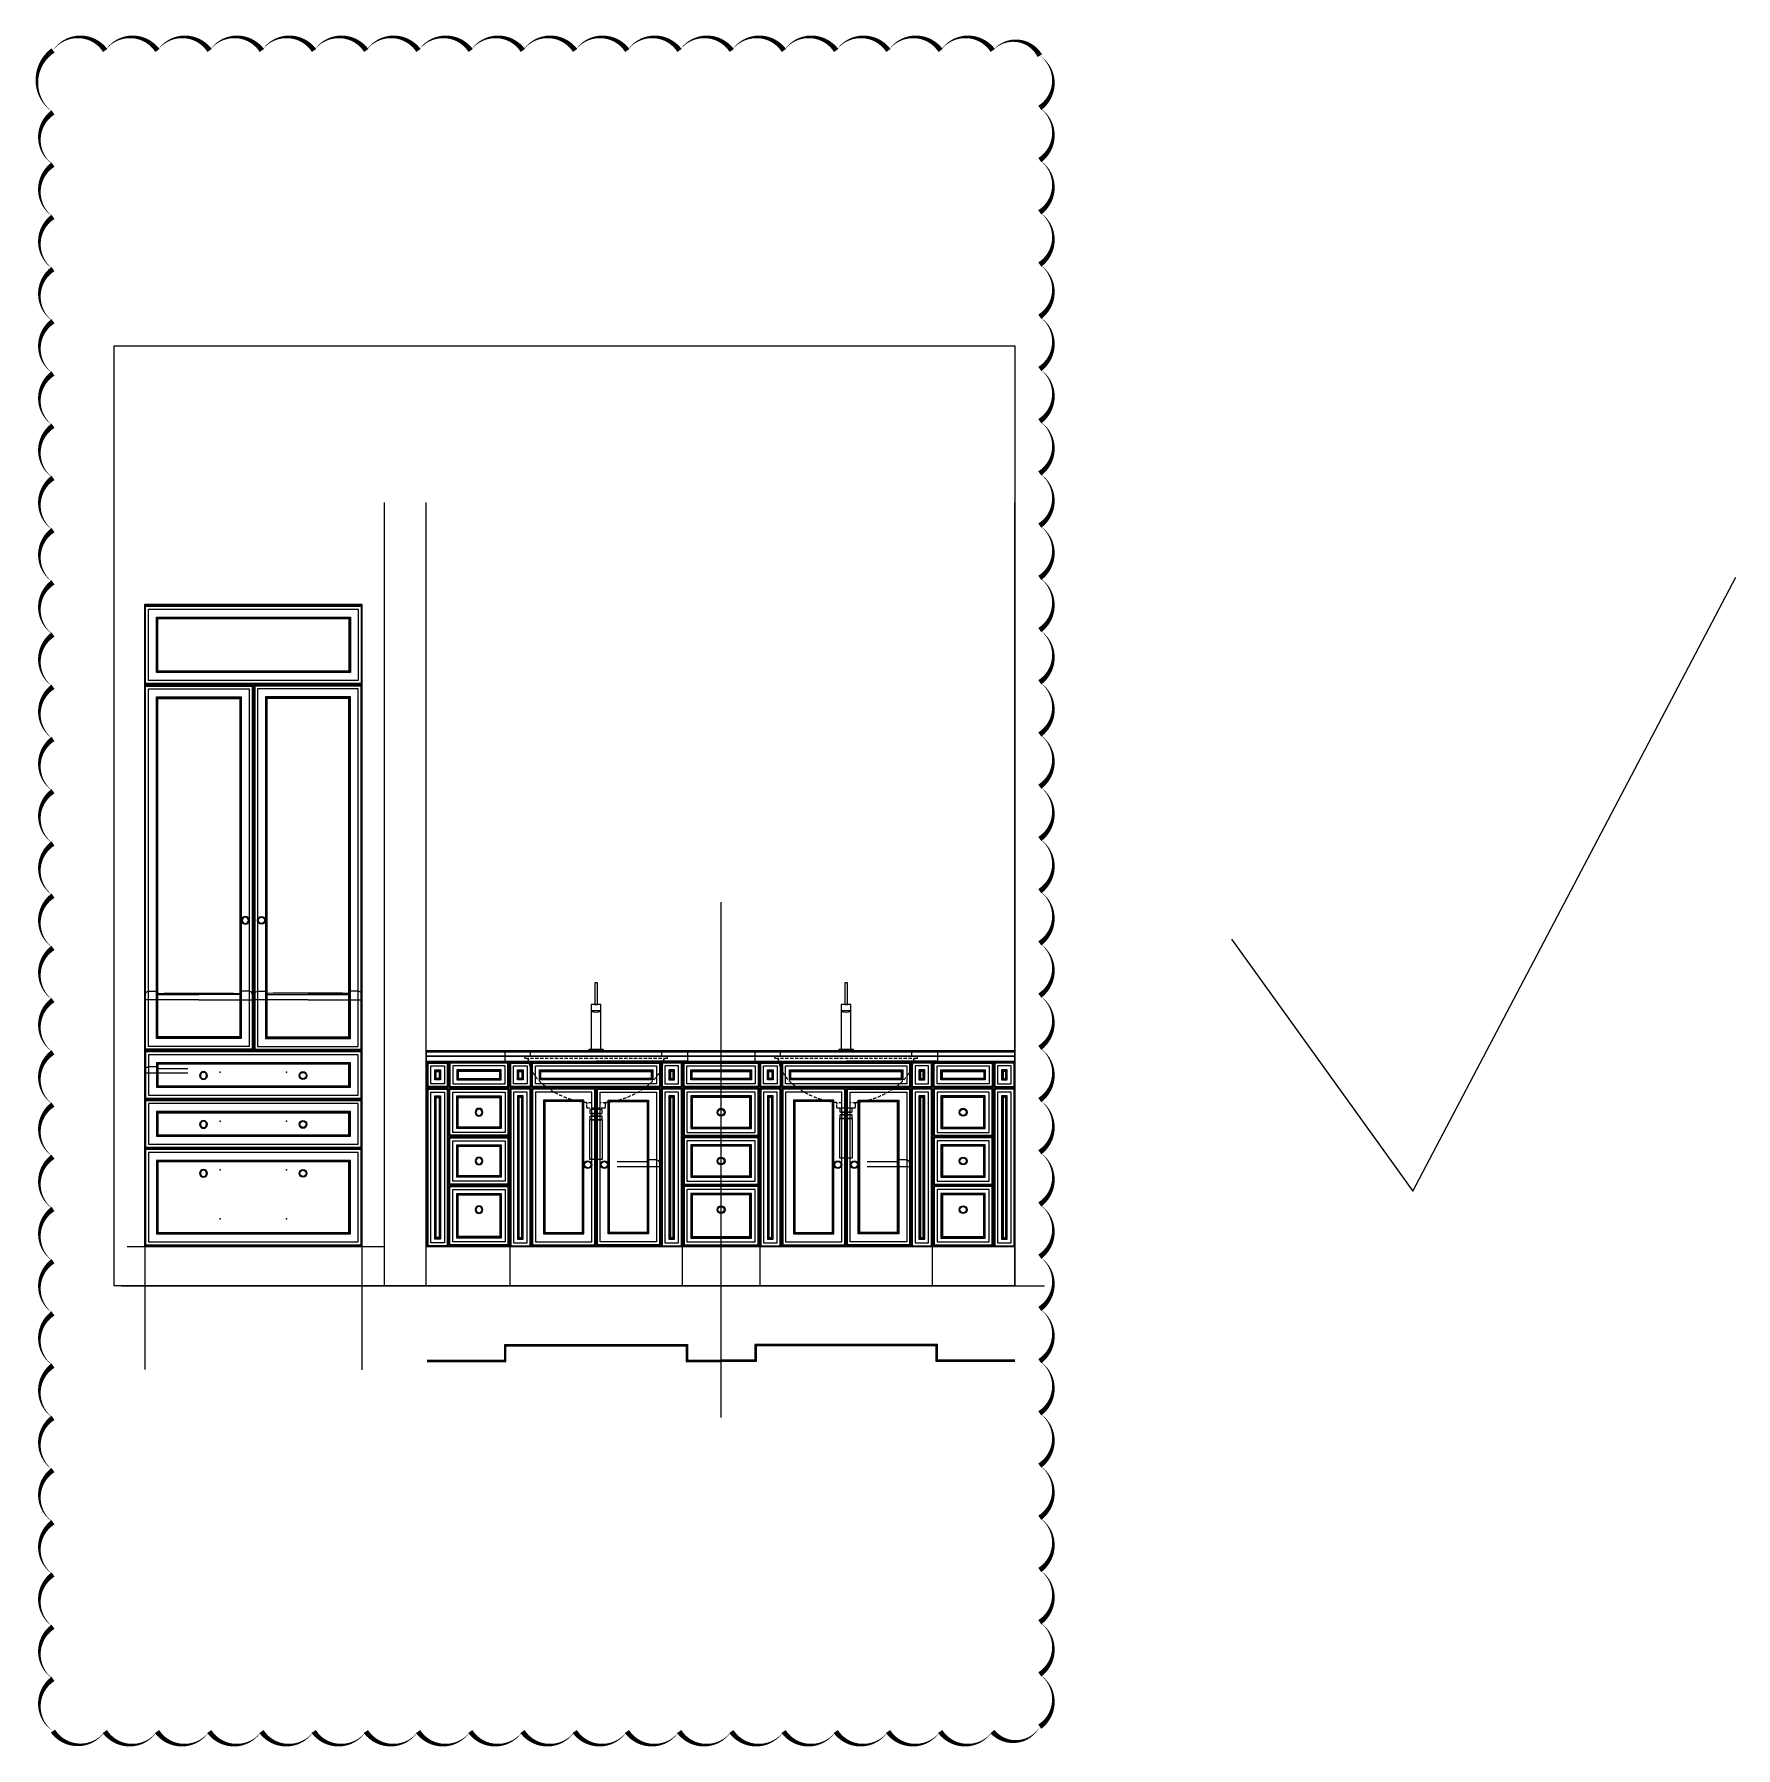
# Model space of a CAD drawing. Header units: inches. Extents: x 258415 to 640093, y 441672 to 945769.
# Drawn here: x 308649 to 315167, y 441672 to 448235 of the extents above; entities that cross this region are included whole.
import ezdxf

# ---------------------------------------------------------------- set-up
doc = ezdxf.new("R2010")
doc.units = ezdxf.units.IN
doc.header["$MEASUREMENT"] = 0
doc.set_wipeout_variables(frame=1)
doc.linetypes.add('HIDDEN', pattern=[0.375, 0.25, -0.125])
doc.layers.add('CQ Glass', color=4, linetype='Continuous', lineweight=0)
doc.layers.add('CQ Marble', color=6, linetype='Continuous', lineweight=0)
for name, color, linetype in [('CQ SPOT DETAIL DIMENSION', 9, 'Continuous'), ('DIM LEADER', 251, 'Continuous'), ('MARBLE 2', 6, 'Continuous'), ('SANITARY WARES', 212, 'Continuous'), ('WOOD', 23, 'Continuous')]:
    doc.layers.add(name, color=color, linetype=linetype)

# ---------------------------------------------------------------- blocks, each defined once
blk = doc.blocks.new('Duravit_undercounter_santosa046651d_SEC ELEV')
at = {"layer": 'SANITARY WARES', "color": 8, "linetype": 'HIDDEN', "ltscale": 50}
for p, q in [((-270.2, 0), (33, 0)), ((33, 0), (270.2, 0)), ((0, -168.6), (0, -204.6))]:
    blk.add_line(p, q, dxfattribs=at)
at = {"layer": 'SANITARY WARES', "color": 8, "linetype": 'HIDDEN', "ltscale": 50, "elevation": 0}
for points in [[(-251.6, 9.8), (-251.6, 24.8), (-256.6, 29.8), (-293.6, 29.8)], [(-293.6, 9.8), (-251.6, 9.8)], [(251.6, 9.8), (251.6, 24.8), (256.6, 29.8), (293.6, 29.8)], [(293.6, 9.8), (251.6, 9.8)]]:
    blk.add_lwpolyline(points, dxfattribs=at)
at = {"layer": 'SANITARY WARES', "color": 8, "linetype": 'HIDDEN', "ltscale": 50}
for points in [[(269.5, -0.1, 0.414214), (272.5, 2.9), (272.5, 9.8), (-272.5, 9.8), (-272.5, 2.9, 0.414214), (-269.5, -0.1)], [(-263.9, -0.1, -0.364464), (-258.9, -4.2, 0.195995), (-196.4, -104.1, 0.13902), (-39.6, -168.4, -0.381512), (-35.2, -173.3), (-35.2, -188.1, 0.327365), (-32.6, -190.1), (32.6, -190.1, 0.327365), (35.2, -188.1), (35.2, -173.3, -0.381512), (39.6, -168.4, 0.13902), (196.4, -104.1, 0.195995), (258.9, -4.2, -0.364464), (263.9, -0.1)]]:
    blk.add_lwpolyline(points, format="xyb", dxfattribs=at)
for centre, start, end in [((71.9, 1432.1), 266.05493, 266.86176), ((-71.9, 1432.1), 273.13824, 273.94507)]:
    blk.add_arc(centre, 1604.5, start, end, dxfattribs=at)
blk = doc.blocks.new('AXOR CITERIOR 39031000_FRONT')
blk.add_wipeout([(28, 0), (28, 5), (18.5, 5), (18.5, 178), (5, 178), (5, 260), (-5, 260), (-5, 178), (-18.5, 178), (-18.5, 5), (-28, 5), (-28, 0)])
blk.add_wipeout([(28, 0), (28, 5), (18.5, 5), (18.5, 178), (5, 178), (5, 260), (-5, 260), (-5, 178), (-18.5, 178), (-18.5, 5), (-28, 5), (-28, 0)])
at = {"color": 8}
blk.add_wipeout([(28, 0), (28, 5), (18.5, 5), (18.5, 178), (5, 178), (5, 260), (-5, 260), (-5, 178), (-18.5, 178), (-18.5, 5), (-28, 5), (-28, 0)], dxfattribs=at)
at = {"layer": 'SANITARY WARES'}
for points in [[(-5, 178), (-5, 260), (5, 260), (5, 178), (-5, 178)], [(-18.5, 5), (-18.5, 178), (18.5, 178), (18.5, 5), (-18.5, 5)], [(-18.5, 152.9), (18.5, 152.9)], [(-28, 5), (28, 5), (28, 0), (-28, 0), (-28, 5)]]:
    blk.add_lwpolyline(points, dxfattribs=at)
blk.add_arc((0, 178.6), 31.7, 234.28748, 305.71252, dxfattribs=at)
blk = doc.blocks.new('p-trap  front')
at = {"layer": 'SANITARY WARES', "elevation": -16.8}
for points in [[(177342.3, -45605.9), (177292.3, -45605.9), (177292.3, -45756.3), (177342.3, -45756.3)], [(177333.3, -45581.3), (177301.8, -45581.3), (177301.5, -45590.9), (177333, -45590.9)]]:
    blk.add_lwpolyline(points, close=True, dxfattribs=at)
for points in [[(177338.3, -45566.2), (177296.7, -45566.2, 0.414214), (177293.7, -45569.2), (177293.7, -45578.3, 0.414214), (177296.7, -45581.3), (177338.3, -45581.3, 0.414214), (177341.3, -45578.3), (177341.3, -45569.2, 0.414214)], [(177338.3, -45590.9), (177296.7, -45590.9, 0.414214), (177293.7, -45593.9), (177293.7, -45605.9), (177341.3, -45605.9), (177341.3, -45593.9, 0.414214)]]:
    blk.add_lwpolyline(points, format="xyb", close=True, dxfattribs=at)
blk = doc.blocks.new('chrome button')
at = {"layer": 'CQ SPOT DETAIL DIMENSION'}
for radius in [15, 12]:
    blk.add_circle((309741.9, 450055.6, 0), radius, dxfattribs=at)

msp = doc.modelspace()

# ---------------------------------------------------------------- linework, layer by layer
at = {"color": 8, "ltscale": 0.1}
for points, elevation in [([(310231.365, 444204.267), (310157.365, 444204.267), (310157.365, 444294.267), (310231.365, 444294.267)], -0.003), ([(310548.123, 444204.267), (310474.123, 444204.267), (310474.123, 444294.267), (310548.123, 444294.267)], -0.003), ([(311054.123, 444204.267), (311128.123, 444204.267), (311128.123, 444294.267), (311054.123, 444294.267)], -0.003), ([(311505.993, 444204.267), (311431.993, 444204.267), (311431.993, 444294.267), (311505.993, 444294.267)], 0), ([(312011.993, 444204.267), (312085.993, 444204.267), (312085.993, 444294.267), (312011.993, 444294.267)], 0), ([(312328.436, 444204.267), (312402.436, 444204.267), (312402.436, 444294.267), (312328.436, 444294.267)], -0.003), ([(310220.365, 444215.267), (310168.365, 444215.267), (310168.365, 444283.267), (310220.365, 444283.267)], -0.003), ([(310205.365, 444230.267), (310183.365, 444230.267), (310183.365, 444268.267), (310205.365, 444268.267)], -0.003), ([(310203.365, 444232.267), (310185.365, 444232.267), (310185.365, 444266.267), (310203.365, 444266.267)], -0.003), ([(310537.123, 444215.267), (310485.123, 444215.267), (310485.123, 444283.267), (310537.123, 444283.267)], -0.003), ([(310522.123, 444230.267), (310500.123, 444230.267), (310500.123, 444268.267), (310522.123, 444268.267)], -0.003), ([(310520.123, 444232.267), (310502.123, 444232.267), (310502.123, 444266.267), (310520.123, 444266.267)], -0.003), ([(311065.123, 444215.267), (311117.123, 444215.267), (311117.123, 444283.267), (311065.123, 444283.267)], -0.003), ([(311080.123, 444230.267), (311102.123, 444230.267), (311102.123, 444268.267), (311080.123, 444268.267)], -0.003), ([(311082.123, 444232.267), (311100.123, 444232.267), (311100.123, 444266.267), (311082.123, 444266.267)], -0.003), ([(311494.993, 444215.267), (311442.993, 444215.267), (311442.993, 444283.267), (311494.993, 444283.267)], 0), ([(311479.993, 444230.267), (311457.993, 444230.267), (311457.993, 444268.267), (311479.993, 444268.267)], 0), ([(311477.993, 444232.267), (311459.993, 444232.267), (311459.993, 444266.267), (311477.993, 444266.267)], 0), ([(312022.993, 444215.267), (312074.993, 444215.267), (312074.993, 444283.267), (312022.993, 444283.267)], 0), ([(312037.993, 444230.267), (312059.993, 444230.267), (312059.993, 444268.267), (312037.993, 444268.267)], 0), ([(312039.993, 444232.267), (312057.993, 444232.267), (312057.993, 444266.267), (312039.993, 444266.267)], 0), ([(312339.436, 444215.267), (312391.436, 444215.267), (312391.436, 444283.267), (312339.436, 444283.267)], -0.003), ([(312354.436, 444230.267), (312376.436, 444230.267), (312376.436, 444268.267), (312354.436, 444268.267)], -0.003), ([(312356.436, 444232.267), (312374.436, 444232.267), (312374.436, 444266.267), (312356.436, 444266.267)], -0.003), ([(310157.365, 444194.267), (310231.365, 444194.267), (310231.365, 443594.267), (310157.365, 443594.267)], -0.003), ([(310168.365, 444183.267), (310220.365, 444183.267), (310220.365, 443605.267), (310168.365, 443605.267)], -0.003), ([(310183.365, 444168.267), (310205.365, 444168.267), (310205.365, 443620.267), (310183.365, 443620.267)], -0.003), ([(310185.365, 444166.267), (310203.365, 444166.267), (310203.365, 443622.267), (310185.365, 443622.267)], -0.003), ([(310548.123, 444194.267), (310474.123, 444194.267), (310474.123, 443594.267), (310548.123, 443594.267)], -0.003), ([(310537.123, 444183.267), (310485.123, 444183.267), (310485.123, 443605.267), (310537.123, 443605.267)], -0.003), ([(310522.123, 444168.267), (310500.123, 444168.267), (310500.123, 443620.267), (310522.123, 443620.267)], -0.003), ([(310520.123, 444166.267), (310502.123, 444166.267), (310502.123, 443622.267), (310520.123, 443622.267)], -0.003), ([(310558.161, 443598.306), (310796.085, 443598.306), (310796.085, 444194.229), (310558.161, 444194.229)], -0.003), ([(310569.161, 443609.306), (310785.085, 443609.306), (310785.085, 444183.229), (310569.161, 444183.229)], -0.003), ([(311044.085, 443598.306), (310806.161, 443598.306), (310806.161, 444194.229), (311044.085, 444194.229)], -0.003), ([(311033.085, 443609.306), (310817.161, 443609.306), (310817.161, 444183.229), (311033.085, 444183.229)], -0.003), ([(311128.123, 444194.267), (311054.123, 444194.267), (311054.123, 443594.267), (311128.123, 443594.267)], -0.003), ([(311117.123, 444183.267), (311065.123, 444183.267), (311065.123, 443605.267), (311117.123, 443605.267)], -0.003), ([(311102.123, 444168.267), (311080.123, 444168.267), (311080.123, 443620.267), (311102.123, 443620.267)], -0.003), ([(311100.123, 444166.267), (311082.123, 444166.267), (311082.123, 443622.267), (311100.123, 443622.267)], -0.003), ([(311505.993, 444194.267), (311431.993, 444194.267), (311431.993, 443594.267), (311505.993, 443594.267)], 0), ([(311494.993, 444183.267), (311442.993, 444183.267), (311442.993, 443605.267), (311494.993, 443605.267)], 0), ([(311479.993, 444168.267), (311457.993, 444168.267), (311457.993, 443620.267), (311479.993, 443620.267)], 0), ([(311477.993, 444166.267), (311459.993, 444166.267), (311459.993, 443622.267), (311477.993, 443622.267)], 0), ([(311516.031, 443598.306), (311753.955, 443598.306), (311753.955, 444194.229), (311516.031, 444194.229)], 0), ([(311527.031, 443609.306), (311742.955, 443609.306), (311742.955, 444183.229), (311527.031, 444183.229)], 0), ([(312001.955, 443598.306), (311764.031, 443598.306), (311764.031, 444194.229), (312001.955, 444194.229)], 0), ([(311990.955, 443609.306), (311775.031, 443609.306), (311775.031, 444183.229), (311990.955, 444183.229)], 0), ([(312085.993, 444194.267), (312011.993, 444194.267), (312011.993, 443594.267), (312085.993, 443594.267)], 0), ([(312074.993, 444183.267), (312022.993, 444183.267), (312022.993, 443605.267), (312074.993, 443605.267)], 0), ([(312059.993, 444168.267), (312037.993, 444168.267), (312037.993, 443620.267), (312059.993, 443620.267)], 0), ([(312057.993, 444166.267), (312039.993, 444166.267), (312039.993, 443622.267), (312057.993, 443622.267)], 0), ([(312402.436, 444194.267), (312328.436, 444194.267), (312328.436, 443594.267), (312402.436, 443594.267)], -0.003), ([(312391.436, 444183.267), (312339.436, 444183.267), (312339.436, 443605.267), (312391.436, 443605.267)], -0.003), ([(312376.436, 444168.267), (312354.436, 444168.267), (312354.436, 443620.267), (312376.436, 443620.267)], -0.003), ([(312374.436, 444166.267), (312356.436, 444166.267), (312356.436, 443622.267), (312374.436, 443622.267)], -0.003), ([(310599.626, 443639.77), (310754.62, 443639.77), (310754.62, 444152.765), (310599.626, 444152.765)], -0.003), ([(310601.626, 443641.77), (310752.62, 443641.77), (310752.62, 444150.765), (310601.626, 444150.765)], -0.003), ([(311002.62, 443639.77), (310847.626, 443639.77), (310847.626, 444152.765), (311002.62, 444152.765)], -0.003), ([(311000.62, 443641.77), (310849.626, 443641.77), (310849.626, 444150.765), (311000.62, 444150.765)], -0.003), ([(311557.496, 443639.77), (311712.49, 443639.77), (311712.49, 444152.765), (311557.496, 444152.765)], 0), ([(311559.496, 443641.77), (311710.49, 443641.77), (311710.49, 444150.765), (311559.496, 444150.765)], 0), ([(311960.49, 443639.77), (311805.496, 443639.77), (311805.496, 444152.765), (311960.49, 444152.765)], 0), ([(311958.49, 443641.77), (311807.496, 443641.77), (311807.496, 444150.765), (311958.49, 444150.765)], 0)]:
    msp.add_lwpolyline(points, close=True, dxfattribs=dict(at, elevation=elevation))
for points, elevation in [([(310881.702, 443898.482), (311047.085, 443898.482), (311047.085, 443913.482), (311044.085, 443913.482, 0.41421356), (311036.085, 443921.482), (311033.085, 443921.482), (311033.085, 443923.482), (311002.62, 443923.482), (311002.62, 443921.482), (311000.62, 443921.482, -0.41421356), (310997.085, 443917.947), (310997.085, 443915.947), (310881.702, 443915.947)], -0.003), ([(311839.572, 443898.482), (312004.955, 443898.482), (312004.955, 443913.482), (312001.955, 443913.482, 0.41421356), (311993.955, 443921.482), (311990.955, 443921.482), (311990.955, 443923.482), (311960.49, 443923.482), (311960.49, 443921.482), (311958.49, 443921.482, -0.41421356), (311954.955, 443917.947), (311954.955, 443915.947), (311839.572, 443915.947)], 0.001)]:
    msp.add_lwpolyline(points, format="xyb", dxfattribs=dict(at, elevation=elevation))
at = {"layer": 'CQ Glass', "elevation": -0.003}
for points in [[(309412.188, 444562.457), (309436.436, 444560.457), (309436.436, 444556.457), (309122.434, 444556.457), (309122.434, 444560.457), (309146.682, 444562.457)], [(309564.684, 444562.457), (309540.436, 444560.457), (309540.436, 444556.457), (309854.437, 444556.457), (309854.437, 444560.457), (309830.189, 444562.457)]]:
    msp.add_lwpolyline(points, close=True, dxfattribs=at)
at = {"layer": 'CQ Marble', "lineweight": 0, "ltscale": 1000}
for p, q in [((309990.436, 443441.267, -0.003), (309990.436, 446441.267, -0.003)), ((310150.437, 443441.267, -0.003), (310150.437, 446441.267, -0.003)), ((312405.436, 443441.267, -0.003), (312405.436, 446441.267, -0.003)), ((309005.436, 443591.267, -0.003), (309990.436, 443591.267, -0.003))]:
    msp.add_line(p, q, dxfattribs=at)
at = {"layer": 'CQ Marble', "lineweight": 0, "elevation": -0.003}
for points in [[(310150.365, 444341.267), (312405.436, 444341.267), (312405.436, 443441.267), (310150.365, 443441.267)], [(310150.365, 443591.267), (312405.436, 443591.267), (312405.436, 443441.267), (310150.365, 443441.267)]]:
    msp.add_lwpolyline(points, close=True, dxfattribs=at)
at = {"layer": 'CQ Marble'}
for points, elevation in [([(310549.478, 444321.267), (310549.478, 444336.267), (310544.478, 444341.267), (310456.123, 444341.267), (310451.123, 444336.267), (310451.123, 444321.267), (310549.478, 444321.267)], -0.007), ([(311052.768, 444321.267), (311052.768, 444336.267), (311057.768, 444341.267), (311146.123, 444341.267), (311151.123, 444336.267), (311151.123, 444321.267), (311052.768, 444321.267)], -0.007), ([(311507.348, 444321.267), (311507.348, 444336.267), (311502.348, 444341.267), (311413.993, 444341.267), (311408.993, 444336.267), (311408.993, 444321.267), (311507.348, 444321.267)], -0.003), ([(312010.638, 444321.267), (312010.638, 444336.267), (312015.638, 444341.267), (312103.993, 444341.267), (312108.993, 444336.267), (312108.993, 444321.267), (312010.638, 444321.267)], -0.003)]:
    msp.add_lwpolyline(points, dxfattribs=dict(at, elevation=elevation))
at = {"layer": 'CQ Marble', "lineweight": 0}
for points, elevation in [([(310491.123, 443591.267), (310471.123, 443591.267), (310471.148, 443441.267), (310491.148, 443441.267), (310491.148, 443441.267)], -0.003), ([(311111.123, 443591.267), (311131.123, 443591.267), (311131.098, 443441.267), (311111.098, 443441.267), (311111.098, 443441.267)], -0.003), ([(311448.993, 443591.267), (311428.993, 443591.267), (311429.018, 443441.267), (311449.018, 443441.267), (311449.018, 443441.267)], 0), ([(312068.993, 443591.267), (312088.993, 443591.267), (312088.968, 443441.267), (312068.968, 443441.267), (312068.968, 443441.267)], 0)]:
    msp.add_lwpolyline(points, dxfattribs=dict(at, elevation=elevation))
at = {"layer": 'CQ SPOT DETAIL DIMENSION', "color": 6}
for p, q in [((309072.436, 446052.261, -0.003), (309072.436, 443120.614, -0.003)), ((309904.436, 446051.261, -0.003), (309904.436, 443119.614, -0.003))]:
    msp.add_line(p, q, dxfattribs=at)
at = {"layer": 'CQ SPOT DETAIL DIMENSION'}
for p, q in [((311280.058, 442937.193, -0.002), (311280.058, 444910.467, -0.002)), ((308982.846, 443441.267, -0.003), (312518.82, 443441.267, -0.003))]:
    msp.add_line(p, q, dxfattribs=at)
at = {"layer": 'CQ SPOT DETAIL DIMENSION', "color": 8}
msp.add_line((311131.123, 444197.267, -0.003), (311428.993, 444197.267, 0), dxfattribs=at)
at = {"layer": 'CQ SPOT DETAIL DIMENSION', "color": 1}
msp.add_lwpolyline([(313235.305, 444768.518), (313929.405, 443803.324), (315166.715, 446155.985)], dxfattribs=at)
at = {"layer": 'CQ SPOT DETAIL DIMENSION', "color": 6}
for points, elevation in [([(309072.436, 446052.261), (309904.436, 446052.261), (309904.436, 443591.267), (309072.436, 443591.267)], -0.003), ([(309072.436, 446047.261), (309904.436, 446047.261), (309904.436, 445745.267), (309072.436, 445745.267)], -0.003), ([(309122.436, 445997.261), (309854.436, 445997.261), (309854.436, 445795.267), (309122.436, 445795.267)], -0.003), ([(309486.436, 444344.267), (309072.436, 444344.267), (309072.436, 445741.267), (309486.436, 445741.267)], -0.003), ([(309490.436, 444344.267), (309904.436, 444344.267), (309904.436, 445741.267), (309490.436, 445741.267)], -0.003), ([(309436.436, 444394.267), (309122.436, 444394.267), (309122.436, 445691.267), (309436.436, 445691.267)], -0.003), ([(309540.436, 444394.267), (309854.436, 444394.267), (309854.436, 445691.267), (309540.436, 445691.267)], -0.003), ([(309072.436, 444340.267), (309072.436, 444157.017), (309904.436, 444157.017), (309904.436, 444340.267)], -0.003), ([(310154.365, 444201.267), (310234.365, 444201.267), (310234.365, 444297.267), (310154.365, 444297.267)], -0.003), ([(310238.586, 444297.267), (310238.586, 444201.267), (310466.586, 444201.267), (310466.586, 444297.267)], 0), ([(310471.123, 444201.267), (310551.123, 444201.267), (310551.123, 444297.267), (310471.123, 444297.267)], -0.003), ([(311047.123, 444297.267), (311047.123, 444201.267), (310555.123, 444201.267), (310555.123, 444297.267)], -0.003), ([(311131.123, 444201.267), (311051.123, 444201.267), (311051.123, 444297.267), (311131.123, 444297.267)], -0.003), ([(311425.058, 444297.267), (311425.058, 444201.267), (311135.058, 444201.267), (311135.058, 444297.267)], -0.002), ([(311428.993, 444201.267), (311508.993, 444201.267), (311508.993, 444297.267), (311428.993, 444297.267)], 0), ([(312004.993, 444297.267), (312004.993, 444201.267), (311512.993, 444201.267), (311512.993, 444297.267)], 0), ([(312088.993, 444201.267), (312008.993, 444201.267), (312008.993, 444297.267), (312088.993, 444297.267)], 0), ([(312321.214, 444297.267), (312321.214, 444201.267), (312093.214, 444201.267), (312093.214, 444297.267)], 0), ([(312405.436, 444201.267), (312325.436, 444201.267), (312325.436, 444297.267), (312405.436, 444297.267)], -0.003), ([(309122.434, 444290.269), (309122.434, 444207.016), (309854.437, 444207.016), (309854.437, 444290.269)], -0.003), ([(310199.829, 444235.803), (310188.9, 444235.803), (310188.9, 444262.732), (310199.829, 444262.732)], -0.003), ([(310273.122, 444262.732), (310273.122, 444235.803), (310432.051, 444235.803), (310432.051, 444262.732)], 0), ([(310516.587, 444235.803), (310505.659, 444235.803), (310505.659, 444262.732), (310516.587, 444262.732)], -0.003), ([(311012.587, 444262.732), (311012.587, 444235.803), (310589.659, 444235.803), (310589.659, 444262.732)], -0.003), ([(311085.659, 444235.803), (311096.587, 444235.803), (311096.587, 444262.732), (311085.659, 444262.732)], -0.003), ([(311390.522, 444262.732), (311390.522, 444235.803), (311169.593, 444235.803), (311169.593, 444262.732)], -0.002), ([(311474.457, 444235.803), (311463.528, 444235.803), (311463.528, 444262.732), (311474.457, 444262.732)], 0), ([(311970.457, 444262.732), (311970.457, 444235.803), (311547.528, 444235.803), (311547.528, 444262.732)], 0), ([(312043.528, 444235.803), (312054.457, 444235.803), (312054.457, 444262.732), (312043.528, 444262.732)], 0), ([(312286.679, 444262.732), (312286.679, 444235.803), (312127.75, 444235.803), (312127.75, 444262.732)], 0), ([(312359.971, 444235.803), (312370.9, 444235.803), (312370.9, 444262.732), (312359.971, 444262.732)], -0.003), ([(310234.365, 444197.267), (310154.365, 444197.267), (310154.365, 443591.267), (310234.365, 443591.267)], -0.003), ([(310188.9, 444162.732), (310199.829, 444162.732), (310199.829, 443625.803), (310188.9, 443625.803)], -0.003), ([(310238.381, 444197.267), (310466.586, 444197.267), (310466.586, 444014.712), (310238.586, 444014.712), (310238.586, 444014.712), (310238.381, 444197.267)], 0), ([(310337.747, 444162.732), (310432.051, 444162.732), (310432.051, 444049.247), (310337.747, 444049.247), (310273.122, 444049.247), (310273.122, 444162.732)], 0), ([(310471.123, 444197.267), (310551.123, 444197.267), (310551.123, 443591.267), (310471.123, 443591.267)], -0.003), ([(310516.587, 444162.732), (310505.659, 444162.732), (310505.659, 443625.803), (310516.587, 443625.803)], -0.003), ([(310555.123, 443595.267), (310799.123, 443595.267), (310799.123, 444197.267), (310555.123, 444197.267)], -0.003), ([(311047.123, 443595.267), (310803.123, 443595.267), (310803.123, 444197.267), (311047.123, 444197.267)], -0.003), ([(311051.123, 444197.267), (311131.123, 444197.267), (311131.123, 443591.267), (311051.123, 443591.267)], -0.003), ([(311096.587, 444162.732), (311085.659, 444162.732), (311085.659, 443625.803), (311096.587, 443625.803)], -0.003), ([(311425.263, 444197.267), (311135.058, 444197.267), (311135.058, 444014.712), (311425.058, 444014.712), (311425.058, 444014.712), (311425.263, 444197.267)], -0.002), ([(311294.897, 444162.732), (311169.593, 444162.732), (311169.593, 444049.247), (311294.897, 444049.247), (311390.522, 444049.247), (311390.522, 444162.732)], -0.002), ([(311428.993, 444197.267), (311508.993, 444197.267), (311508.993, 443591.267), (311428.993, 443591.267)], 0), ([(311474.457, 444162.732), (311463.528, 444162.732), (311463.528, 443625.803), (311474.457, 443625.803)], 0), ([(311512.993, 443595.267), (311756.993, 443595.267), (311756.993, 444197.267), (311512.993, 444197.267)], 0), ([(312004.993, 443595.267), (311760.993, 443595.267), (311760.993, 444197.267), (312004.993, 444197.267)], 0), ([(312008.993, 444197.267), (312088.993, 444197.267), (312088.993, 443591.267), (312008.993, 443591.267)], 0), ([(312054.457, 444162.732), (312043.528, 444162.732), (312043.528, 443625.803), (312054.457, 443625.803)], 0), ([(312321.42, 444197.267), (312093.214, 444197.267), (312093.214, 444014.712), (312321.214, 444014.712), (312321.214, 444014.712), (312321.42, 444197.267)], 0), ([(312222.054, 444162.732), (312127.75, 444162.732), (312127.75, 444049.247), (312222.054, 444049.247), (312286.679, 444049.247), (312286.679, 444162.732)], 0), ([(312325.436, 444197.267), (312405.436, 444197.267), (312405.436, 443591.267), (312325.436, 443591.267)], -0.003), ([(312370.9, 444162.732), (312359.971, 444162.732), (312359.971, 443625.803), (312370.9, 443625.803)], -0.003), ([(309072.436, 444153.017), (309072.436, 443969.767), (309904.436, 443969.767), (309904.436, 444153.017)], -0.003), ([(309122.434, 444103.019), (309122.434, 444019.766), (309854.437, 444019.766), (309854.437, 444103.019)], -0.003), ([(310605.161, 443645.306), (310749.085, 443645.306), (310749.085, 444147.229), (310605.161, 444147.229)], -0.003), ([(310997.085, 443645.306), (310853.161, 443645.306), (310853.161, 444147.229), (310997.085, 444147.229)], -0.003), ([(311563.031, 443645.306), (311706.955, 443645.306), (311706.955, 444147.229), (311563.031, 444147.229)], 0), ([(311954.955, 443645.306), (311811.031, 443645.306), (311811.031, 444147.229), (311954.955, 444147.229)], 0), ([(309072.436, 443965.767), (309072.436, 443595.267), (309904.436, 443595.267), (309904.436, 443965.767)], -0.003), ([(310337.747, 444010.712), (310466.586, 444010.712), (310466.586, 443828.156), (310337.747, 443828.156), (310238.586, 443828.156), (310238.586, 444010.712)], 0), ([(310337.747, 443976.176), (310432.051, 443976.176), (310432.051, 443862.692), (310337.747, 443862.692), (310273.122, 443862.692), (310273.122, 443976.176)], 0), ([(311294.897, 444010.712), (311135.058, 444010.712), (311135.058, 443828.156), (311294.897, 443828.156), (311425.058, 443828.156), (311425.058, 444010.712)], -0.002), ([(311294.897, 443976.176), (311169.593, 443976.176), (311169.593, 443862.692), (311294.897, 443862.692), (311390.522, 443862.692), (311390.522, 443976.176)], -0.002), ([(312222.054, 444010.712), (312093.214, 444010.712), (312093.214, 443828.156), (312222.054, 443828.156), (312321.214, 443828.156), (312321.214, 444010.712)], 0), ([(312222.054, 443976.176), (312127.75, 443976.176), (312127.75, 443862.692), (312222.054, 443862.692), (312286.679, 443862.692), (312286.679, 443976.176)], 0), ([(309122.434, 443915.769), (309122.434, 443645.266), (309854.437, 443645.266), (309854.437, 443915.769)], -0.003), ([(310337.747, 443789.621), (310432.051, 443789.621), (310432.051, 443629.803), (310337.747, 443629.803), (310273.122, 443629.803), (310273.122, 443789.621)], 0), ([(311294.897, 443824.156), (311135.058, 443824.156), (311135.058, 443595.267), (311294.897, 443595.267), (311425.058, 443595.267), (311425.058, 443824.156)], -0.002), ([(311294.897, 443789.621), (311169.593, 443789.621), (311169.593, 443629.803), (311294.897, 443629.803), (311390.522, 443629.803), (311390.522, 443789.621)], -0.002), ([(312222.054, 443824.156), (312093.214, 443824.156), (312093.214, 443595.267), (312222.054, 443595.267), (312321.214, 443595.267), (312321.214, 443824.156)], 0), ([(312222.054, 443789.621), (312127.75, 443789.621), (312127.75, 443629.803), (312222.054, 443629.803), (312286.679, 443629.803), (312286.679, 443789.621)], 0)]:
    msp.add_lwpolyline(points, close=True, dxfattribs=dict(at, elevation=elevation))
at = {"layer": 'CQ SPOT DETAIL DIMENSION', "color": 8, "elevation": 0}
msp.add_lwpolyline([(310337.747, 443824.156), (310466.586, 443824.156), (310466.586, 443595.267), (310337.747, 443595.267), (310238.586, 443595.267), (310238.586, 443824.156)], close=True, dxfattribs=at)
at = {"layer": 'CQ SPOT DETAIL DIMENSION'}
for p in [(309360.949, 444259.392, 0.003), (309614.927, 444259.392, 0.003), (309360.949, 444072.142, 0.003), (309614.927, 443884.892, 0.003), (309360.949, 443697.642, 0.003), (309614.927, 443697.642, 0.003)]:
    msp.add_point(p, dxfattribs=at)
at = {"layer": 'MARBLE 2', "color": 8, "lineweight": 0}
for p, q in [((310456.123, 443211.611, -0.003), (310451.123, 443216.611, -0.003)), ((311146.123, 443211.611, -0.003), (311151.123, 443216.611, -0.003)), ((311413.993, 443211.611, -0.003), (311408.993, 443216.611, -0.003)), ((312103.993, 443211.611, -0.003), (312108.993, 443216.611, -0.003)), ((310456.123, 443151.611, -0.003), (310451.123, 443156.611, -0.003)), ((311146.123, 443151.611, -0.003), (311151.123, 443156.611, -0.003)), ((311413.993, 443151.611, -0.003), (311408.993, 443156.611, -0.003)), ((312103.993, 443151.611, -0.003), (312108.993, 443156.611, -0.003))]:
    msp.add_line(p, q, dxfattribs=at)
at = {"layer": 'MARBLE 2', "lineweight": 0, "elevation": 0}
for points in [[(310154.68, 443156.611), (310451.123, 443156.611), (310451.123, 443216.611), (310451.123, 443216.611), (311151.123, 443216.611), (311151.123, 443156.611), (311280.058, 443156.611)], [(310154.68, 443151.611), (310456.123, 443151.611), (310456.123, 443211.611), (311146.123, 443211.611), (311146.123, 443151.611), (311280.058, 443151.611)], [(312405.436, 443156.611), (312108.993, 443156.611), (312108.993, 443216.611), (312108.993, 443216.611), (311408.993, 443216.611), (311408.993, 443156.611), (311280.058, 443156.611)], [(312405.436, 443151.611), (312103.993, 443151.611), (312103.993, 443211.611), (311413.993, 443211.611), (311413.993, 443151.611), (311280.058, 443151.611)]]:
    msp.add_lwpolyline(points, dxfattribs=at)
at = {"layer": 'WOOD', "color": 8, "lineweight": 0}
for points, elevation in [([(309075.436, 446044.261), (309901.436, 446044.261), (309901.436, 445748.267), (309075.436, 445748.267)], -0.003), ([(309086.436, 446033.261), (309890.436, 446033.261), (309890.436, 445759.267), (309086.436, 445759.267)], -0.003), ([(309116.9, 446002.797), (309859.971, 446002.797), (309859.971, 445789.732), (309116.9, 445789.732)], -0.003), ([(309118.9, 446000.797), (309857.971, 446000.797), (309857.971, 445791.732), (309118.9, 445791.732)], -0.003), ([(309483.436, 444347.267), (309075.436, 444347.267), (309075.436, 445738.267), (309483.436, 445738.267)], -0.003), ([(309493.436, 444347.267), (309901.436, 444347.267), (309901.436, 445738.267), (309493.436, 445738.267)], -0.003), ([(309472.436, 444358.267), (309086.436, 444358.267), (309086.436, 445727.267), (309472.436, 445727.267)], -0.003), ([(309441.971, 444388.732), (309116.9, 444388.732), (309116.9, 445696.803), (309441.971, 445696.803)], -0.003), ([(309439.971, 444390.732), (309118.9, 444390.732), (309118.9, 445694.803), (309439.971, 445694.803)], -0.003), ([(309504.436, 444358.267), (309890.436, 444358.267), (309890.436, 445727.267), (309504.436, 445727.267)], -0.003), ([(309534.9, 444388.732), (309859.971, 444388.732), (309859.971, 445696.803), (309534.9, 445696.803)], -0.003), ([(309536.9, 444390.732), (309857.971, 444390.732), (309857.971, 445694.803), (309536.9, 445694.803)], -0.003), ([(309075.436, 444337.267), (309075.436, 444160.017), (309901.436, 444160.017), (309901.436, 444337.267)], -0.003), ([(309086.436, 444326.267), (309086.436, 444171.017), (309890.436, 444171.017), (309890.436, 444326.267)], -0.003), ([(309116.9, 444295.803), (309116.9, 444201.482), (309859.971, 444201.482), (309859.971, 444295.803)], -0.003), ([(309118.899, 444293.804), (309118.899, 444203.48), (309857.973, 444203.48), (309857.973, 444293.804)], -0.003), ([(310241.586, 444294.267), (310241.586, 444204.267), (310463.586, 444204.267), (310463.586, 444294.267)], 0), ([(311044.123, 444294.267), (311044.123, 444204.267), (310558.123, 444204.267), (310558.123, 444294.267)], -0.003), ([(311422.058, 444294.267), (311422.058, 444204.267), (311138.058, 444204.267), (311138.058, 444294.267)], -0.002), ([(312001.993, 444294.267), (312001.993, 444204.267), (311515.993, 444204.267), (311515.993, 444294.267)], 0), ([(312318.214, 444294.267), (312318.214, 444204.267), (312096.214, 444204.267), (312096.214, 444294.267)], 0), ([(310252.586, 444283.267), (310252.586, 444215.267), (310452.586, 444215.267), (310452.586, 444283.267)], 0), ([(310267.586, 444268.267), (310267.586, 444230.267), (310437.586, 444230.267), (310437.586, 444268.267)], 0), ([(310269.586, 444266.267), (310269.586, 444232.267), (310435.586, 444232.267), (310435.586, 444266.267)], 0), ([(311033.123, 444283.267), (311033.123, 444215.267), (310569.123, 444215.267), (310569.123, 444283.267)], -0.003), ([(311018.123, 444268.267), (311018.123, 444230.267), (310584.123, 444230.267), (310584.123, 444268.267)], -0.003), ([(311016.123, 444266.267), (311016.123, 444232.267), (310586.123, 444232.267), (310586.123, 444266.267)], -0.003), ([(311411.058, 444283.267), (311411.058, 444215.267), (311149.058, 444215.267), (311149.058, 444283.267)], -0.002), ([(311396.058, 444268.267), (311396.058, 444230.267), (311164.058, 444230.267), (311164.058, 444268.267)], -0.002), ([(311394.058, 444266.267), (311394.058, 444232.267), (311166.058, 444232.267), (311166.058, 444266.267)], -0.002), ([(311990.993, 444283.267), (311990.993, 444215.267), (311526.993, 444215.267), (311526.993, 444283.267)], 0), ([(311975.993, 444268.267), (311975.993, 444230.267), (311541.993, 444230.267), (311541.993, 444268.267)], 0), ([(311973.993, 444266.267), (311973.993, 444232.267), (311543.993, 444232.267), (311543.993, 444266.267)], 0), ([(312307.214, 444283.267), (312307.214, 444215.267), (312107.214, 444215.267), (312107.214, 444283.267)], 0), ([(312292.214, 444268.267), (312292.214, 444230.267), (312122.214, 444230.267), (312122.214, 444268.267)], 0), ([(312290.214, 444266.267), (312290.214, 444232.267), (312124.214, 444232.267), (312124.214, 444266.267)], 0), ([(310337.747, 444194.267), (310463.586, 444194.267), (310463.586, 444017.712), (310337.747, 444017.712), (310241.586, 444017.712), (310241.586, 444194.267)], 0), ([(310337.747, 444183.267), (310452.586, 444183.267), (310452.586, 444028.712), (310337.747, 444028.712), (310252.586, 444028.712), (310252.586, 444183.267)], 0), ([(310337.747, 444168.267), (310437.586, 444168.267), (310437.586, 444043.712), (310337.747, 444043.712), (310267.586, 444043.712), (310267.586, 444168.267)], 0), ([(310337.747, 444166.267), (310435.586, 444166.267), (310435.586, 444045.712), (310337.747, 444045.712), (310269.586, 444045.712), (310269.586, 444166.267)], 0), ([(311294.897, 444194.267), (311138.058, 444194.267), (311138.058, 444017.712), (311294.897, 444017.712), (311422.058, 444017.712), (311422.058, 444194.267)], -0.002), ([(311294.897, 444183.267), (311149.058, 444183.267), (311149.058, 444028.712), (311294.897, 444028.712), (311411.058, 444028.712), (311411.058, 444183.267)], -0.002), ([(311294.897, 444168.267), (311164.058, 444168.267), (311164.058, 444043.712), (311294.897, 444043.712), (311396.058, 444043.712), (311396.058, 444168.267)], -0.002), ([(311294.897, 444166.267), (311166.058, 444166.267), (311166.058, 444045.712), (311294.897, 444045.712), (311394.058, 444045.712), (311394.058, 444166.267)], -0.002), ([(312222.054, 444194.267), (312096.214, 444194.267), (312096.214, 444017.712), (312222.054, 444017.712), (312318.214, 444017.712), (312318.214, 444194.267)], 0), ([(312222.054, 444183.267), (312107.214, 444183.267), (312107.214, 444028.712), (312222.054, 444028.712), (312307.214, 444028.712), (312307.214, 444183.267)], 0), ([(312222.054, 444168.267), (312122.214, 444168.267), (312122.214, 444043.712), (312222.054, 444043.712), (312292.214, 444043.712), (312292.214, 444168.267)], 0), ([(312222.054, 444166.267), (312124.214, 444166.267), (312124.214, 444045.712), (312222.054, 444045.712), (312290.214, 444045.712), (312290.214, 444166.267)], 0), ([(309075.436, 444150.017), (309075.436, 443972.767), (309901.436, 443972.767), (309901.436, 444150.017)], -0.003), ([(309086.436, 444139.017), (309086.436, 443983.767), (309890.436, 443983.767), (309890.436, 444139.017)], -0.003), ([(309116.9, 444108.553), (309116.9, 444014.232), (309859.971, 444014.232), (309859.971, 444108.553)], -0.003), ([(309118.899, 444106.554), (309118.899, 444016.23), (309857.973, 444016.23), (309857.973, 444106.554)], -0.003), ([(310337.747, 444007.712), (310463.586, 444007.712), (310463.586, 443831.156), (310337.747, 443831.156), (310241.586, 443831.156), (310241.586, 444007.712)], 0), ([(310337.747, 443996.712), (310452.586, 443996.712), (310452.586, 443842.156), (310337.747, 443842.156), (310252.586, 443842.156), (310252.586, 443996.712)], 0), ([(310337.747, 443981.712), (310437.586, 443981.712), (310437.586, 443857.156), (310337.747, 443857.156), (310267.586, 443857.156), (310267.586, 443981.712)], 0), ([(310337.747, 443979.712), (310435.586, 443979.712), (310435.586, 443859.156), (310337.747, 443859.156), (310269.586, 443859.156), (310269.586, 443979.712)], 0), ([(311294.897, 444007.712), (311138.058, 444007.712), (311138.058, 443831.156), (311294.897, 443831.156), (311422.058, 443831.156), (311422.058, 444007.712)], -0.002), ([(311294.897, 443996.712), (311149.058, 443996.712), (311149.058, 443842.156), (311294.897, 443842.156), (311411.058, 443842.156), (311411.058, 443996.712)], -0.002), ([(311294.897, 443981.712), (311164.058, 443981.712), (311164.058, 443857.156), (311294.897, 443857.156), (311396.058, 443857.156), (311396.058, 443981.712)], -0.002), ([(311294.897, 443979.712), (311166.058, 443979.712), (311166.058, 443859.156), (311294.897, 443859.156), (311394.058, 443859.156), (311394.058, 443979.712)], -0.002), ([(312222.054, 444007.712), (312096.214, 444007.712), (312096.214, 443831.156), (312222.054, 443831.156), (312318.214, 443831.156), (312318.214, 444007.712)], 0), ([(312222.054, 443996.712), (312107.214, 443996.712), (312107.214, 443842.156), (312222.054, 443842.156), (312307.214, 443842.156), (312307.214, 443996.712)], 0), ([(312222.054, 443981.712), (312122.214, 443981.712), (312122.214, 443857.156), (312222.054, 443857.156), (312292.214, 443857.156), (312292.214, 443981.712)], 0), ([(312222.054, 443979.712), (312124.214, 443979.712), (312124.214, 443859.156), (312222.054, 443859.156), (312290.214, 443859.156), (312290.214, 443979.712)], 0), ([(309075.436, 443962.767), (309075.436, 443598.267), (309901.436, 443598.267), (309901.436, 443962.767)], -0.003), ([(309086.436, 443951.767), (309086.436, 443609.267), (309890.436, 443609.267), (309890.436, 443951.767)], -0.003), ([(309116.9, 443921.303), (309116.9, 443639.732), (309859.971, 443639.732), (309859.971, 443921.303)], -0.003), ([(309118.899, 443919.304), (309118.899, 443641.73), (309857.973, 443641.73), (309857.973, 443919.304)], -0.003), ([(310337.747, 443821.156), (310463.586, 443821.156), (310463.586, 443598.267), (310337.747, 443598.267), (310241.586, 443598.267), (310241.586, 443821.156)], 0), ([(310337.747, 443810.156), (310452.586, 443810.156), (310452.586, 443609.267), (310337.747, 443609.267), (310252.586, 443609.267), (310252.586, 443810.156)], 0), ([(310337.747, 443795.156), (310437.586, 443795.156), (310437.586, 443624.267), (310337.747, 443624.267), (310267.586, 443624.267), (310267.586, 443795.156)], 0), ([(310337.747, 443793.156), (310435.586, 443793.156), (310435.586, 443626.267), (310337.747, 443626.267), (310269.586, 443626.267), (310269.586, 443793.156)], 0), ([(311294.897, 443821.156), (311138.058, 443821.156), (311138.058, 443598.267), (311294.897, 443598.267), (311422.058, 443598.267), (311422.058, 443821.156)], -0.002), ([(311294.897, 443810.156), (311149.058, 443810.156), (311149.058, 443609.267), (311294.897, 443609.267), (311411.058, 443609.267), (311411.058, 443810.156)], -0.002), ([(311294.897, 443795.156), (311164.058, 443795.156), (311164.058, 443624.267), (311294.897, 443624.267), (311396.058, 443624.267), (311396.058, 443795.156)], -0.002), ([(311294.897, 443793.156), (311166.058, 443793.156), (311166.058, 443626.267), (311294.897, 443626.267), (311394.058, 443626.267), (311394.058, 443793.156)], -0.002), ([(312222.054, 443821.156), (312096.214, 443821.156), (312096.214, 443598.267), (312222.054, 443598.267), (312318.214, 443598.267), (312318.214, 443821.156)], 0), ([(312222.054, 443810.156), (312107.214, 443810.156), (312107.214, 443609.267), (312222.054, 443609.267), (312307.214, 443609.267), (312307.214, 443810.156)], 0), ([(312222.054, 443795.156), (312122.214, 443795.156), (312122.214, 443624.267), (312222.054, 443624.267), (312292.214, 443624.267), (312292.214, 443795.156)], 0), ([(312222.054, 443793.156), (312124.214, 443793.156), (312124.214, 443626.267), (312222.054, 443626.267), (312290.214, 443626.267), (312290.214, 443793.156)], 0)]:
    msp.add_lwpolyline(points, close=True, dxfattribs=dict(at, elevation=elevation))
for points, elevation in [([(309279.685, 444535.992), (309072.434, 444535.992), (309072.434, 444559.992), (309075.434, 444559.992, -0.41421356), (309083.434, 444567.992), (309086.434, 444567.992), (309086.434, 444569.992), (309116.899, 444569.992), (309116.899, 444567.992), (309118.899, 444567.992, 0.41421356), (309122.434, 444564.457), (309122.434, 444556.457), (309279.685, 444556.457)], -0.003), ([(309279.685, 444535.992), (309486.436, 444535.992), (309486.436, 444559.992), (309483.436, 444559.992, 0.41421356), (309475.436, 444567.992), (309472.436, 444567.992), (309472.436, 444569.992), (309441.971, 444569.992), (309441.971, 444567.992), (309439.971, 444567.992, -0.41421356), (309436.436, 444564.457), (309436.436, 444556.457), (309279.685, 444556.457)], -0.003), ([(309697.186, 444535.992), (309490.436, 444535.992), (309490.436, 444559.992), (309493.436, 444559.992, -0.41421356), (309501.436, 444567.992), (309504.436, 444567.992), (309504.436, 444569.992), (309534.9, 444569.992), (309534.9, 444567.992), (309536.9, 444567.992, 0.41421356), (309540.436, 444564.457), (309540.436, 444556.457), (309697.186, 444556.457)], -0.003), ([(309697.186, 444535.992), (309904.437, 444535.992), (309904.437, 444559.992), (309901.437, 444559.992, 0.41421356), (309893.437, 444567.992), (309890.437, 444567.992), (309890.437, 444569.992), (309859.973, 444569.992), (309859.973, 444567.992), (309857.973, 444567.992, -0.41421356), (309854.437, 444564.457), (309854.437, 444556.457), (309697.186, 444556.457)], -0.003), ([(309237.817, 444256.017), (309072.434, 444256.017), (309072.434, 444271.017), (309075.434, 444271.017, -0.41421356), (309083.434, 444279.017), (309086.434, 444279.017), (309086.434, 444281.017), (309116.899, 444281.017), (309116.899, 444279.017), (309118.899, 444279.017, 0.41421356), (309122.434, 444275.482), (309122.434, 444273.482), (309237.817, 444273.482)], 0)]:
    msp.add_lwpolyline(points, format="xyb", dxfattribs=dict(at, elevation=elevation))
for p in [(309614.927, 444072.142, 0.003), (309360.949, 443884.892, 0.003)]:
    msp.add_point(p, dxfattribs=at)

# ---------------------------------------------------------------- block references
at = {"xscale": -1, "rotation": 359.9999999999997}
for p in [(310801.123, 444311.435, -0.003), (311758.993, 444311.435, 0)]:
    msp.add_blockref('Duravit_undercounter_santosa046651d_SEC ELEV', p, dxfattribs=at)
at = {"layer": 'CQ SPOT DETAIL DIMENSION', "xscale": -1}
for p in [(619199.119, -5214.379, -0.001), (619039.37, -5809.004, -0.001), (619039.37, -5996.254, -0.001)]:
    msp.add_blockref('chrome button', p, dxfattribs=at)
at = {"layer": 'CQ SPOT DETAIL DIMENSION'}
for p in [(-222.248, -5214.379, -0.001), (-63.494, -5809.004, -0.001), (-63.494, -6183.504, -0.001)]:
    msp.add_blockref('chrome button', p, dxfattribs=at)
at = {"layer": 'CQ SPOT DETAIL DIMENSION', "color": 8, "xscale": -1}
for p in [(620094.502, -5949.657, 0.003), (620094.502, -6136.216, 0.003), (620094.502, -6322.738, 0.003)]:
    msp.add_blockref('chrome button', p, dxfattribs=at)
at = {"layer": 'CQ SPOT DETAIL DIMENSION', "color": 8}
for p in [(1538.142, -5949.657, 0.001), (2465.299, -5949.657, 0.003), (1027.525, -6150.342, -0.004), (1090.89, -6150.342, -0.001), (1538.142, -6136.216, 0.001), (1985.395, -6150.342, -0.001), (2048.76, -6150.342, 0.003), (2465.299, -6136.216, 0.003), (1538.142, -6322.738, 0.001), (2465.299, -6322.738, 0.003)]:
    msp.add_blockref('chrome button', p, dxfattribs=at)
at = {"layer": 'DIM LEADER', "color": 8}
for p in [(133483.6, 489682.535, 16.751), (134441.47, 489687.535, 16.751)]:
    msp.add_blockref('p-trap  front', p, dxfattribs=at)
at = {"layer": 'WOOD', "color": 8, "lineweight": 0}
msp.add_blockref('chrome button', (-63.494, -5996.254, -0.001), dxfattribs=at)
at = {"layer": 'WOOD', "color": 8, "lineweight": 0, "xscale": -1}
msp.add_blockref('chrome button', (619039.37, -6183.504, -0.001), dxfattribs=at)

# ---------------------------------------------------------------- next in the draw order: block references
at = {"xscale": -1, "rotation": 359.9999999999997}
for p in [(310801.123, 444341.267, -0.003), (311758.993, 444341.267, 0)]:
    msp.add_blockref('AXOR CITERIOR 39031000_FRONT', p, dxfattribs=at)

# ---------------------------------------------------------------- next in the draw order: linework, layer by layer
at = {"layer": 'CQ Marble'}
for points, elevation in [([(310451.123, 444321.267), (310451.123, 444301.267), (310801.123, 444301.267)], -0.007), ([(311151.123, 444321.267), (311151.123, 444301.267), (310801.123, 444301.267)], -0.007), ([(311408.993, 444321.267), (311408.993, 444301.267), (311758.993, 444301.267)], -0.003), ([(312108.993, 444321.267), (312108.993, 444301.267), (311758.993, 444301.267)], -0.003)]:
    msp.add_lwpolyline(points, dxfattribs=dict(at, elevation=elevation))
at = {"layer": 'CQ SPOT DETAIL DIMENSION'}
msp.add_line((312405.436, 444336.267, -0.003), (310150.365, 444336.267, -0.003), dxfattribs=at)
at = {"layer": 'CQ SPOT DETAIL DIMENSION', "color": 2}
msp.add_lwpolyline([(308720.856, 448172.705, 0, 20, -0.52056705), (308920.856, 448172.705, 0, 20, -0.52056705), (309120.856, 448172.705, 0, 20, -0.52056705), (309320.856, 448172.705, 0, 20, -0.52056705), (309520.856, 448172.705, 0, 20, -0.52056705), (309720.856, 448172.705, 0, 20, -0.52056705), (309920.856, 448172.705, 0, 20, -0.52056705), (310120.856, 448172.705, 0, 20, -0.52056705), (310320.856, 448172.705, 0, 20, -0.52056705), (310520.856, 448172.705, 0, 20, -0.52056705), (310720.856, 448172.705, 0, 20, -0.52056705), (310920.856, 448172.705, 0, 20, -0.52056705), (311120.856, 448172.705, 0, 20, -0.52056705), (311320.856, 448172.705, 0, 20, -0.52056705), (311520.856, 448172.705, 0, 20, -0.52056705), (311720.856, 448172.705, 0, 20, -0.52056705), (311920.856, 448172.705, 0, 20, -0.52056705), (312120.856, 448172.705, 0, 20, -0.52056705), (312320.856, 448172.705, 0, 20, -0.52056705), (312500.853, 448152.702, 0, 20, -0.52056705), (312500.853, 447952.702, 0, 20, -0.52056705), (312500.853, 447752.702, 0, 20, -0.52056705), (312500.853, 447552.702, 0, 20, -0.52056705), (312500.853, 447352.702, 0, 20, -0.52056705), (312500.853, 447152.702, 0, 20, -0.52056705), (312500.853, 446952.702, 0, 20, -0.52056705), (312500.853, 446752.702, 0, 20, -0.52056705), (312500.853, 446552.702, 0, 20, -0.52056705), (312500.853, 446352.702, 0, 20, -0.52056705), (312500.853, 446152.702, 0, 20, -0.52056705), (312500.853, 445952.702, 0, 20, -0.52056705), (312500.853, 445752.702, 0, 20, -0.52056705), (312500.853, 445552.702, 0, 20, -0.52056705), (312500.853, 445352.702, 0, 20, -0.52056705), (312500.853, 445152.702, 0, 20, -0.52056705), (312500.853, 444952.702, 0, 20, -0.52056705), (312500.853, 444752.702, 0, 20, -0.52056705), (312500.853, 444552.702, 0, 20, -0.52056705), (312500.853, 444352.702, 0, 20, -0.52056705), (312500.853, 444152.702, 0, 20, -0.52056705), (312500.853, 443952.702, 0, 20, -0.52056705), (312500.853, 443752.702, 0, 20, -0.52056705), (312500.853, 443552.702, 0, 20, -0.52056705), (312500.853, 443352.702, 0, 20, -0.52056705), (312500.853, 443152.702, 0, 20, -0.52056705), (312500.853, 442952.702, 0, 20, -0.52056705), (312500.853, 442752.702, 0, 20, -0.52056705), (312500.853, 442552.702, 0, 20, -0.52056705), (312500.853, 442352.702, 0, 20, -0.52056705), (312500.853, 442152.702, 0, 20, -0.52056705), (312500.853, 441952.702, 0, 20, -0.52056705), (312500.853, 441752.702, 0, 20, -0.52056705), (312319.415, 441734.14, 0, 20, -0.52056705), (312119.415, 441734.14, 0, 20, -0.52056705), (311919.415, 441734.14, 0, 20, -0.52056705), (311719.415, 441734.14, 0, 20, -0.52056705), (311519.415, 441734.14, 0, 20, -0.52056705), (311319.415, 441734.14, 0, 20, -0.52056705), (311119.415, 441734.14, 0, 20, -0.52056705), (310919.415, 441734.14, 0, 20, -0.52056705), (310719.415, 441734.14, 0, 20, -0.52056705), (310519.415, 441734.14, 0, 20, -0.52056705), (310319.415, 441734.14, 0, 20, -0.52056705), (310119.415, 441734.14, 0, 20, -0.52056705), (309919.415, 441734.14, 0, 20, -0.52056705), (309719.415, 441734.14, 0, 20, -0.52056705), (309519.415, 441734.14, 0, 20, -0.52056705), (309319.415, 441734.14, 0, 20, -0.52056705), (309119.415, 441734.14, 0, 20, -0.52056705), (308919.415, 441734.14, 0, 20, -0.52056705), (308720.856, 441735.581, 0, 20, -0.52056705), (308720.856, 441935.581, 0, 20, -0.52056705), (308720.856, 442135.581, 0, 20, -0.52056705), (308720.856, 442335.581, 0, 20, -0.52056705), (308720.856, 442535.581, 0, 20, -0.52056705), (308720.856, 442735.581, 0, 20, -0.52056705), (308720.856, 442935.581, 0, 20, -0.52056705), (308720.856, 443135.581, 0, 20, -0.52056705), (308720.856, 443335.581, 0, 20, -0.52056705), (308720.856, 443535.581, 0, 20, -0.52056705), (308720.856, 443735.581, 0, 20, -0.52056705), (308720.856, 443935.581, 0, 20, -0.52056705), (308720.856, 444135.581, 0, 20, -0.52056705), (308720.856, 444335.581, 0, 20, -0.52056705), (308720.856, 444535.581, 0, 20, -0.52056705), (308720.856, 444735.581, 0, 20, -0.52056705), (308720.856, 444935.581, 0, 20, -0.52056705), (308720.856, 445135.581, 0, 20, -0.52056705), (308720.856, 445335.581, 0, 20, -0.52056705), (308720.856, 445535.581, 0, 20, -0.52056705), (308720.856, 445735.581, 0, 20, -0.52056705), (308720.856, 445935.581, 0, 20, -0.52056705), (308720.856, 446135.581, 0, 20, -0.52056705), (308720.856, 446335.581, 0, 20, -0.52056705), (308720.856, 446535.581, 0, 20, -0.52056705), (308720.856, 446735.581, 0, 20, -0.52056705), (308720.856, 446935.581, 0, 20, -0.52056705), (308720.856, 447135.581, 0, 20, -0.52056705), (308720.856, 447335.581, 0, 20, -0.52056705), (308720.856, 447535.581, 0, 20, -0.52056705), (308720.856, 447735.581, 0, 20, -0.52056705), (308720.856, 447935.581, 0, 20, -0.52056705)], format="xyseb", close=True, dxfattribs=at)
at = {"layer": 'CQ SPOT DETAIL DIMENSION', "elevation": -0.003}
msp.add_lwpolyline([(308955.436, 447041.245), (312405.436, 447041.245), (312405.436, 443441.267), (308955.436, 443441.267)], close=True, dxfattribs=at)
at = {"layer": 'CQ SPOT DETAIL DIMENSION', "color": 6, "elevation": -0.003}
for points in [[(310150.365, 444321.267), (312405.436, 444321.267), (312405.436, 444341.267), (310150.365, 444341.267)], [(310150.365, 444301.267), (312405.436, 444301.267), (312405.436, 444321.267), (310150.365, 444321.267)]]:
    msp.add_lwpolyline(points, close=True, dxfattribs=at)

doc.saveas('drawing.dxf')
